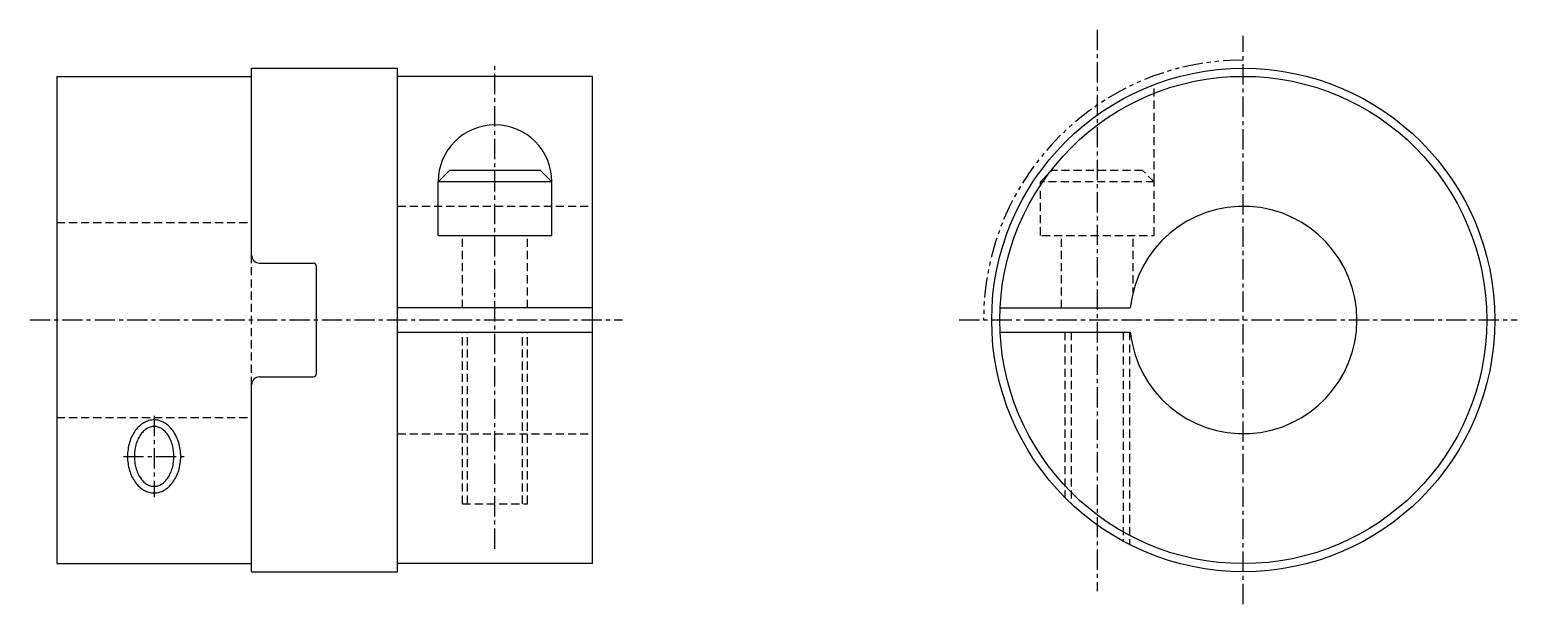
# Model space of a CAD drawing. Extents: x -285 to -175, y -61 to 49.
# Drawn here: x -266.2 to -174.6, y 14.1 to 49.4 of the extents above; entities outside this region: 2.
import ezdxf

# ---------------------------------------------------------------- set-up
doc = ezdxf.new("R2010")
doc.units = 0
for name, pattern in [('CENTER', [2, 1.25, -0.25, 0.25, -0.25]), ('DASHED', [0.75, 0.5, -0.25]), ('PHANTOM', [2.5, 1.25, -0.25, 0.25, -0.25, 0.25, -0.25])]:
    doc.linetypes.add(name, pattern=pattern)
doc.layers.get('0').update_dxf_attribs({"linetype": 'CONTINUOUS'})
doc.layers.add('CENTER', color=1, linetype='CENTER')

msp = doc.modelspace()

# ---------------------------------------------------------------- linework, layer by layer
at = {"color": 7, "linetype": 'CONTINUOUS'}
for p, q in [((-252.541, 35.58), (-252.541, 47.08)), ((-252.541, 47.08), (-243.541, 47.08)), ((-243.541, 16.08), (-243.541, 47.08)), ((-264.541, 46.58), (-264.541, 16.58)), ((-264.541, 46.58), (-252.541, 46.58)), ((-231.541, 46.58), (-243.541, 46.58)), ((-231.541, 16.58), (-231.541, 46.58)), ((-241.041, 40.09), (-240.341, 40.79)), ((-234.741, 40.79), (-240.341, 40.79)), ((-234.041, 40.09), (-234.741, 40.79)), ((-203.941, 40.09), (-203.413, 40.618)), ((-241.041, 36.79), (-241.041, 40.09)), ((-234.041, 40.09), (-241.041, 40.09)), ((-234.041, 36.79), (-234.041, 40.09)), ((-234.041, 40.09), (-234.041, 40.09)), ((-203.794, 40.09), (-203.941, 40.09)), ((-203.941, 39.872), (-203.941, 40.09)), ((-241.043, 36.79), (-234.041, 36.79)), ((-252.041, 35.08), (-248.741, 35.08)), ((-248.541, 28.28), (-248.541, 34.88)), ((-231.541, 32.33), (-243.541, 32.33)), ((-206.422, 32.33), (-198.401, 32.33)), ((-243.541, 30.83), (-231.541, 30.83)), ((-206.422, 30.83), (-198.401, 30.83)), ((-252.541, 16.08), (-252.541, 27.58)), ((-252.041, 28.08), (-248.741, 28.08)), ((-264.541, 16.58), (-252.541, 16.58)), ((-231.541, 16.58), (-243.541, 16.58)), ((-252.541, 16.08), (-243.541, 16.08))]:
    msp.add_line(p, q, dxfattribs=at)
at = {"color": 3, "linetype": 'DASHED'}
for p, q in [((-196.941, 40.09), (-196.941, 46.072)), ((-203.413, 40.618), (-203.241, 40.79)), ((-197.641, 40.79), (-203.241, 40.79)), ((-196.941, 40.09), (-197.641, 40.79)), ((-203.941, 36.79), (-203.941, 39.872)), ((-196.941, 40.09), (-203.794, 40.09)), ((-196.941, 36.79), (-196.941, 40.09)), ((-196.941, 40.09), (-196.941, 40.09)), ((-243.541, 38.58), (-231.541, 38.58)), ((-264.541, 37.58), (-252.541, 37.58)), ((-239.541, 32.33), (-239.541, 36.79)), ((-235.541, 32.33), (-235.541, 36.79)), ((-203.847, 36.79), (-196.939, 36.79)), ((-202.641, 32.33), (-202.641, 36.58)), ((-198.241, 36.58), (-198.241, 33.242)), ((-252.541, 27.58), (-252.541, 35.58)), ((-239.541, 20.265), (-239.541, 30.83)), ((-239.241, 20.265), (-239.241, 30.83)), ((-235.841, 20.265), (-235.841, 30.83)), ((-235.541, 20.265), (-235.541, 30.83)), ((-202.441, 30.83), (-202.441, 20.66)), ((-202.041, 30.83), (-202.041, 20.271)), ((-198.841, 30.83), (-198.841, 17.961)), ((-198.441, 30.83), (-198.441, 17.751)), ((-264.541, 25.58), (-252.541, 25.58)), ((-243.541, 24.58), (-231.541, 24.58)), ((-239.541, 20.265), (-235.541, 20.265))]:
    msp.add_line(p, q, dxfattribs=at)
at = {"color": 3, "linetype": 'CONTINUOUS'}
msp.add_polyline3d([(-258.541, 25.427, 0), (-258.622, 25.424, 0), (-258.702, 25.416, 0), (-258.782, 25.403, 0), (-258.861, 25.384, 0), (-258.939, 25.36, 0), (-259.017, 25.33, 0), (-259.093, 25.296, 0), (-259.168, 25.256, 0), (-259.242, 25.211, 0), (-259.314, 25.162, 0), (-259.384, 25.107, 0), (-259.451, 25.048, 0), (-259.517, 24.985, 0), (-259.581, 24.917, 0), (-259.642, 24.845, 0), (-259.7, 24.769, 0), (-259.755, 24.689, 0), (-259.808, 24.606, 0), (-259.857, 24.519, 0), (-259.904, 24.429, 0), (-259.947, 24.335, 0), (-259.986, 24.239, 0), (-260.022, 24.141, 0), (-260.055, 24.04, 0), (-260.084, 23.937, 0), (-260.109, 23.833, 0), (-260.131, 23.726, 0), (-260.148, 23.619, 0), (-260.162, 23.51, 0), (-260.172, 23.401, 0), (-260.178, 23.291, 0), (-260.18, 23.18, 0), (-260.178, 23.07, 0), (-260.172, 22.96, 0), (-260.162, 22.851, 0), (-260.148, 22.742, 0), (-260.131, 22.634, 0), (-260.109, 22.528, 0), (-260.084, 22.423, 0), (-260.055, 22.321, 0), (-260.022, 22.22, 0), (-259.986, 22.121, 0), (-259.947, 22.025, 0), (-259.904, 21.932, 0), (-259.857, 21.842, 0), (-259.808, 21.755, 0), (-259.755, 21.672, 0), (-259.7, 21.592, 0), (-259.642, 21.516, 0), (-259.581, 21.444, 0), (-259.517, 21.376, 0), (-259.451, 21.312, 0), (-259.384, 21.253, 0), (-259.314, 21.199, 0), (-259.242, 21.149, 0), (-259.168, 21.105, 0), (-259.093, 21.065, 0), (-259.017, 21.03, 0), (-258.939, 21.001, 0), (-258.861, 20.977, 0), (-258.782, 20.958, 0), (-258.702, 20.944, 0), (-258.622, 20.936, 0), (-258.541, 20.934, 0), (-258.461, 20.936, 0), (-258.381, 20.944, 0), (-258.301, 20.958, 0), (-258.222, 20.977, 0), (-258.143, 21.001, 0), (-258.066, 21.03, 0), (-257.989, 21.065, 0), (-257.914, 21.105, 0), (-257.841, 21.149, 0), (-257.769, 21.199, 0), (-257.699, 21.253, 0), (-257.631, 21.312, 0), (-257.565, 21.376, 0), (-257.502, 21.444, 0), (-257.441, 21.516, 0), (-257.383, 21.592, 0), (-257.327, 21.672, 0), (-257.275, 21.755, 0), (-257.225, 21.842, 0), (-257.179, 21.932, 0), (-257.136, 22.025, 0), (-257.096, 22.121, 0), (-257.06, 22.22, 0), (-257.028, 22.321, 0), (-256.999, 22.423, 0), (-256.973, 22.528, 0), (-256.952, 22.634, 0), (-256.934, 22.742, 0), (-256.921, 22.851, 0), (-256.911, 22.96, 0), (-256.905, 23.07, 0), (-256.903, 23.18, 0), (-256.905, 23.291, 0), (-256.911, 23.401, 0), (-256.921, 23.51, 0), (-256.934, 23.619, 0), (-256.952, 23.726, 0), (-256.973, 23.833, 0), (-256.999, 23.937, 0), (-257.028, 24.04, 0), (-257.06, 24.141, 0), (-257.096, 24.239, 0), (-257.136, 24.335, 0), (-257.179, 24.429, 0), (-257.225, 24.519, 0), (-257.275, 24.606, 0), (-257.327, 24.689, 0), (-257.383, 24.769, 0), (-257.441, 24.845, 0), (-257.502, 24.917, 0), (-257.565, 24.985, 0), (-257.631, 25.048, 0), (-257.699, 25.107, 0), (-257.769, 25.162, 0), (-257.841, 25.211, 0), (-257.914, 25.256, 0), (-257.989, 25.296, 0), (-258.066, 25.33, 0), (-258.143, 25.36, 0), (-258.222, 25.384, 0), (-258.301, 25.403, 0), (-258.381, 25.416, 0), (-258.461, 25.424, 0), (-258.541, 25.427, 0)], dxfattribs=at)
at = {"color": 7, "linetype": 'CONTINUOUS'}
msp.add_polyline3d([(-258.541, 25.022, 0), (-258.601, 25.02, 0), (-258.661, 25.013, 0), (-258.72, 25.002, 0), (-258.779, 24.986, 0), (-258.837, 24.967, 0), (-258.895, 24.943, 0), (-258.951, 24.914, 0), (-259.007, 24.882, 0), (-259.062, 24.845, 0), (-259.115, 24.804, 0), (-259.167, 24.76, 0), (-259.217, 24.711, 0), (-259.266, 24.659, 0), (-259.313, 24.604, 0), (-259.359, 24.545, 0), (-259.402, 24.482, 0), (-259.443, 24.417, 0), (-259.482, 24.349, 0), (-259.519, 24.277, 0), (-259.553, 24.203, 0), (-259.585, 24.127, 0), (-259.615, 24.048, 0), (-259.642, 23.968, 0), (-259.666, 23.885, 0), (-259.687, 23.801, 0), (-259.706, 23.715, 0), (-259.722, 23.628, 0), (-259.735, 23.54, 0), (-259.745, 23.451, 0), (-259.753, 23.361, 0), (-259.757, 23.271, 0), (-259.758, 23.18, 0), (-259.757, 23.09, 0), (-259.753, 23, 0), (-259.745, 22.91, 0), (-259.735, 22.821, 0), (-259.722, 22.733, 0), (-259.706, 22.646, 0), (-259.687, 22.56, 0), (-259.666, 22.476, 0), (-259.642, 22.393, 0), (-259.615, 22.312, 0), (-259.585, 22.234, 0), (-259.553, 22.157, 0), (-259.519, 22.083, 0), (-259.482, 22.012, 0), (-259.443, 21.944, 0), (-259.402, 21.878, 0), (-259.359, 21.816, 0), (-259.313, 21.757, 0), (-259.266, 21.701, 0), (-259.217, 21.649, 0), (-259.167, 21.601, 0), (-259.115, 21.556, 0), (-259.062, 21.516, 0), (-259.007, 21.479, 0), (-258.951, 21.447, 0), (-258.895, 21.418, 0), (-258.837, 21.394, 0), (-258.779, 21.374, 0), (-258.72, 21.359, 0), (-258.661, 21.348, 0), (-258.601, 21.341, 0), (-258.541, 21.339, 0), (-258.482, 21.341, 0), (-258.422, 21.348, 0), (-258.363, 21.359, 0), (-258.304, 21.374, 0), (-258.246, 21.394, 0), (-258.188, 21.418, 0), (-258.131, 21.447, 0), (-258.075, 21.479, 0), (-258.021, 21.516, 0), (-257.967, 21.556, 0), (-257.915, 21.601, 0), (-257.865, 21.649, 0), (-257.816, 21.701, 0), (-257.769, 21.757, 0), (-257.724, 21.816, 0), (-257.681, 21.878, 0), (-257.639, 21.944, 0), (-257.6, 22.012, 0), (-257.564, 22.083, 0), (-257.529, 22.157, 0), (-257.497, 22.234, 0), (-257.468, 22.312, 0), (-257.441, 22.393, 0), (-257.417, 22.476, 0), (-257.395, 22.56, 0), (-257.376, 22.646, 0), (-257.361, 22.733, 0), (-257.347, 22.821, 0), (-257.337, 22.91, 0), (-257.33, 23, 0), (-257.326, 23.09, 0), (-257.324, 23.18, 0), (-257.326, 23.271, 0), (-257.33, 23.361, 0), (-257.337, 23.451, 0), (-257.347, 23.54, 0), (-257.361, 23.628, 0), (-257.376, 23.715, 0), (-257.395, 23.801, 0), (-257.417, 23.885, 0), (-257.441, 23.968, 0), (-257.468, 24.048, 0), (-257.497, 24.127, 0), (-257.529, 24.203, 0), (-257.564, 24.277, 0), (-257.6, 24.349, 0), (-257.639, 24.417, 0), (-257.681, 24.482, 0), (-257.724, 24.545, 0), (-257.769, 24.604, 0), (-257.816, 24.659, 0), (-257.865, 24.711, 0), (-257.915, 24.76, 0), (-257.967, 24.804, 0), (-258.021, 24.845, 0), (-258.075, 24.882, 0), (-258.131, 24.914, 0), (-258.188, 24.943, 0), (-258.246, 24.967, 0), (-258.304, 24.986, 0), (-258.363, 25.002, 0), (-258.422, 25.013, 0), (-258.482, 25.02, 0), (-258.541, 25.022, 0)], dxfattribs=at)
for radius in [15.5, 15]:
    msp.add_circle((-191.441, 31.58), radius, dxfattribs=at)
at = {"color": 3, "linetype": 'PHANTOM'}
msp.add_arc((-191.441, 31.58), 16, 90, 180, dxfattribs=at)
msp.add_arc((-237.541, 40.09), 3.5, 0, 180)
at = {"color": 7, "linetype": 'CONTINUOUS'}
for centre, radius, start, end in [((-191.441, 31.58), 7, 186.15064, 173.84936), ((-252.041, 35.58), 0.5, 180, 270), ((-248.741, 34.88), 0.2, 0, 90), ((-252.041, 27.58), 0.5, 90, 180), ((-248.741, 28.28), 0.2, 270, 0)]:
    msp.add_arc(centre, radius, start, end, dxfattribs=at)
at = {"layer": 'CENTER', "color": 1, "linetype": 'CENTER'}
for p, q in [((-200.441, 49.448), (-200.441, 14.891)), ((-191.441, 14.08), (-191.441, 49.08)), ((-237.541, 17.485), (-237.541, 47.441)), ((-266.202, 31.58), (-229.691, 31.58)), ((-208.941, 31.58), (-174.563, 31.58)), ((-258.541, 25.685), (-258.541, 20.676)), ((-260.435, 23.18), (-256.647, 23.18))]:
    msp.add_line(p, q, dxfattribs=at)

# ---------------------------------------------------------------- texts
at = {"color": 7, "linetype": 'CONTINUOUS'}
for s, p in [('MCOCG30-12-14', (-285.987, -49.998)), ('MCOCG30', (-285.987, -60.81))]:
    msp.add_text(s, height=6, dxfattribs=at).set_placement(p)

doc.saveas('drawing.dxf')
